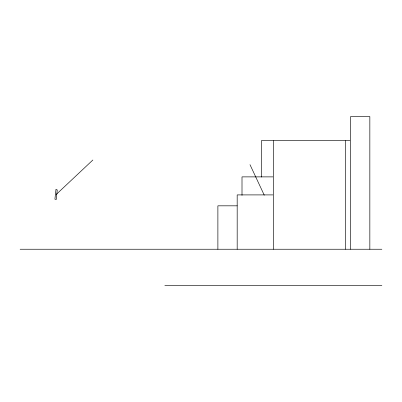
<?xml version="1.0" encoding="UTF-8"?>
<svg xmlns="http://www.w3.org/2000/svg" width="402" height="402" viewBox="0 0 402 402"><rect width="100%" height="100%" fill="white"/><g stroke="black" fill="none" stroke-linecap="round" stroke-linejoin="round"><path stroke-width="0.6" d="M56.089 194.578L92.872 159.996M349.916 140.7L261.3 140.7L261.3 177.091M272.863 176.88L242.004 176.88L242.004 195.357M272.857 194.905L237.18 194.905L237.18 249.24M237.18 205.824L217.884 205.824L217.884 249.24M20.1 249.24L381.9 249.24M164.82 285.42L381.9 285.42M249.989 164.659L264.26 195.181M369.84 249.24L369.84 116.58L350.544 116.58L350.544 249.24M345.7 140.7L345.7 249.24M273.38 140.7L273.38 249.24M55.958 189.613L54.913 199.201L56.22 199.538L57.265 189.95L55.958 189.613"/></g></svg>
